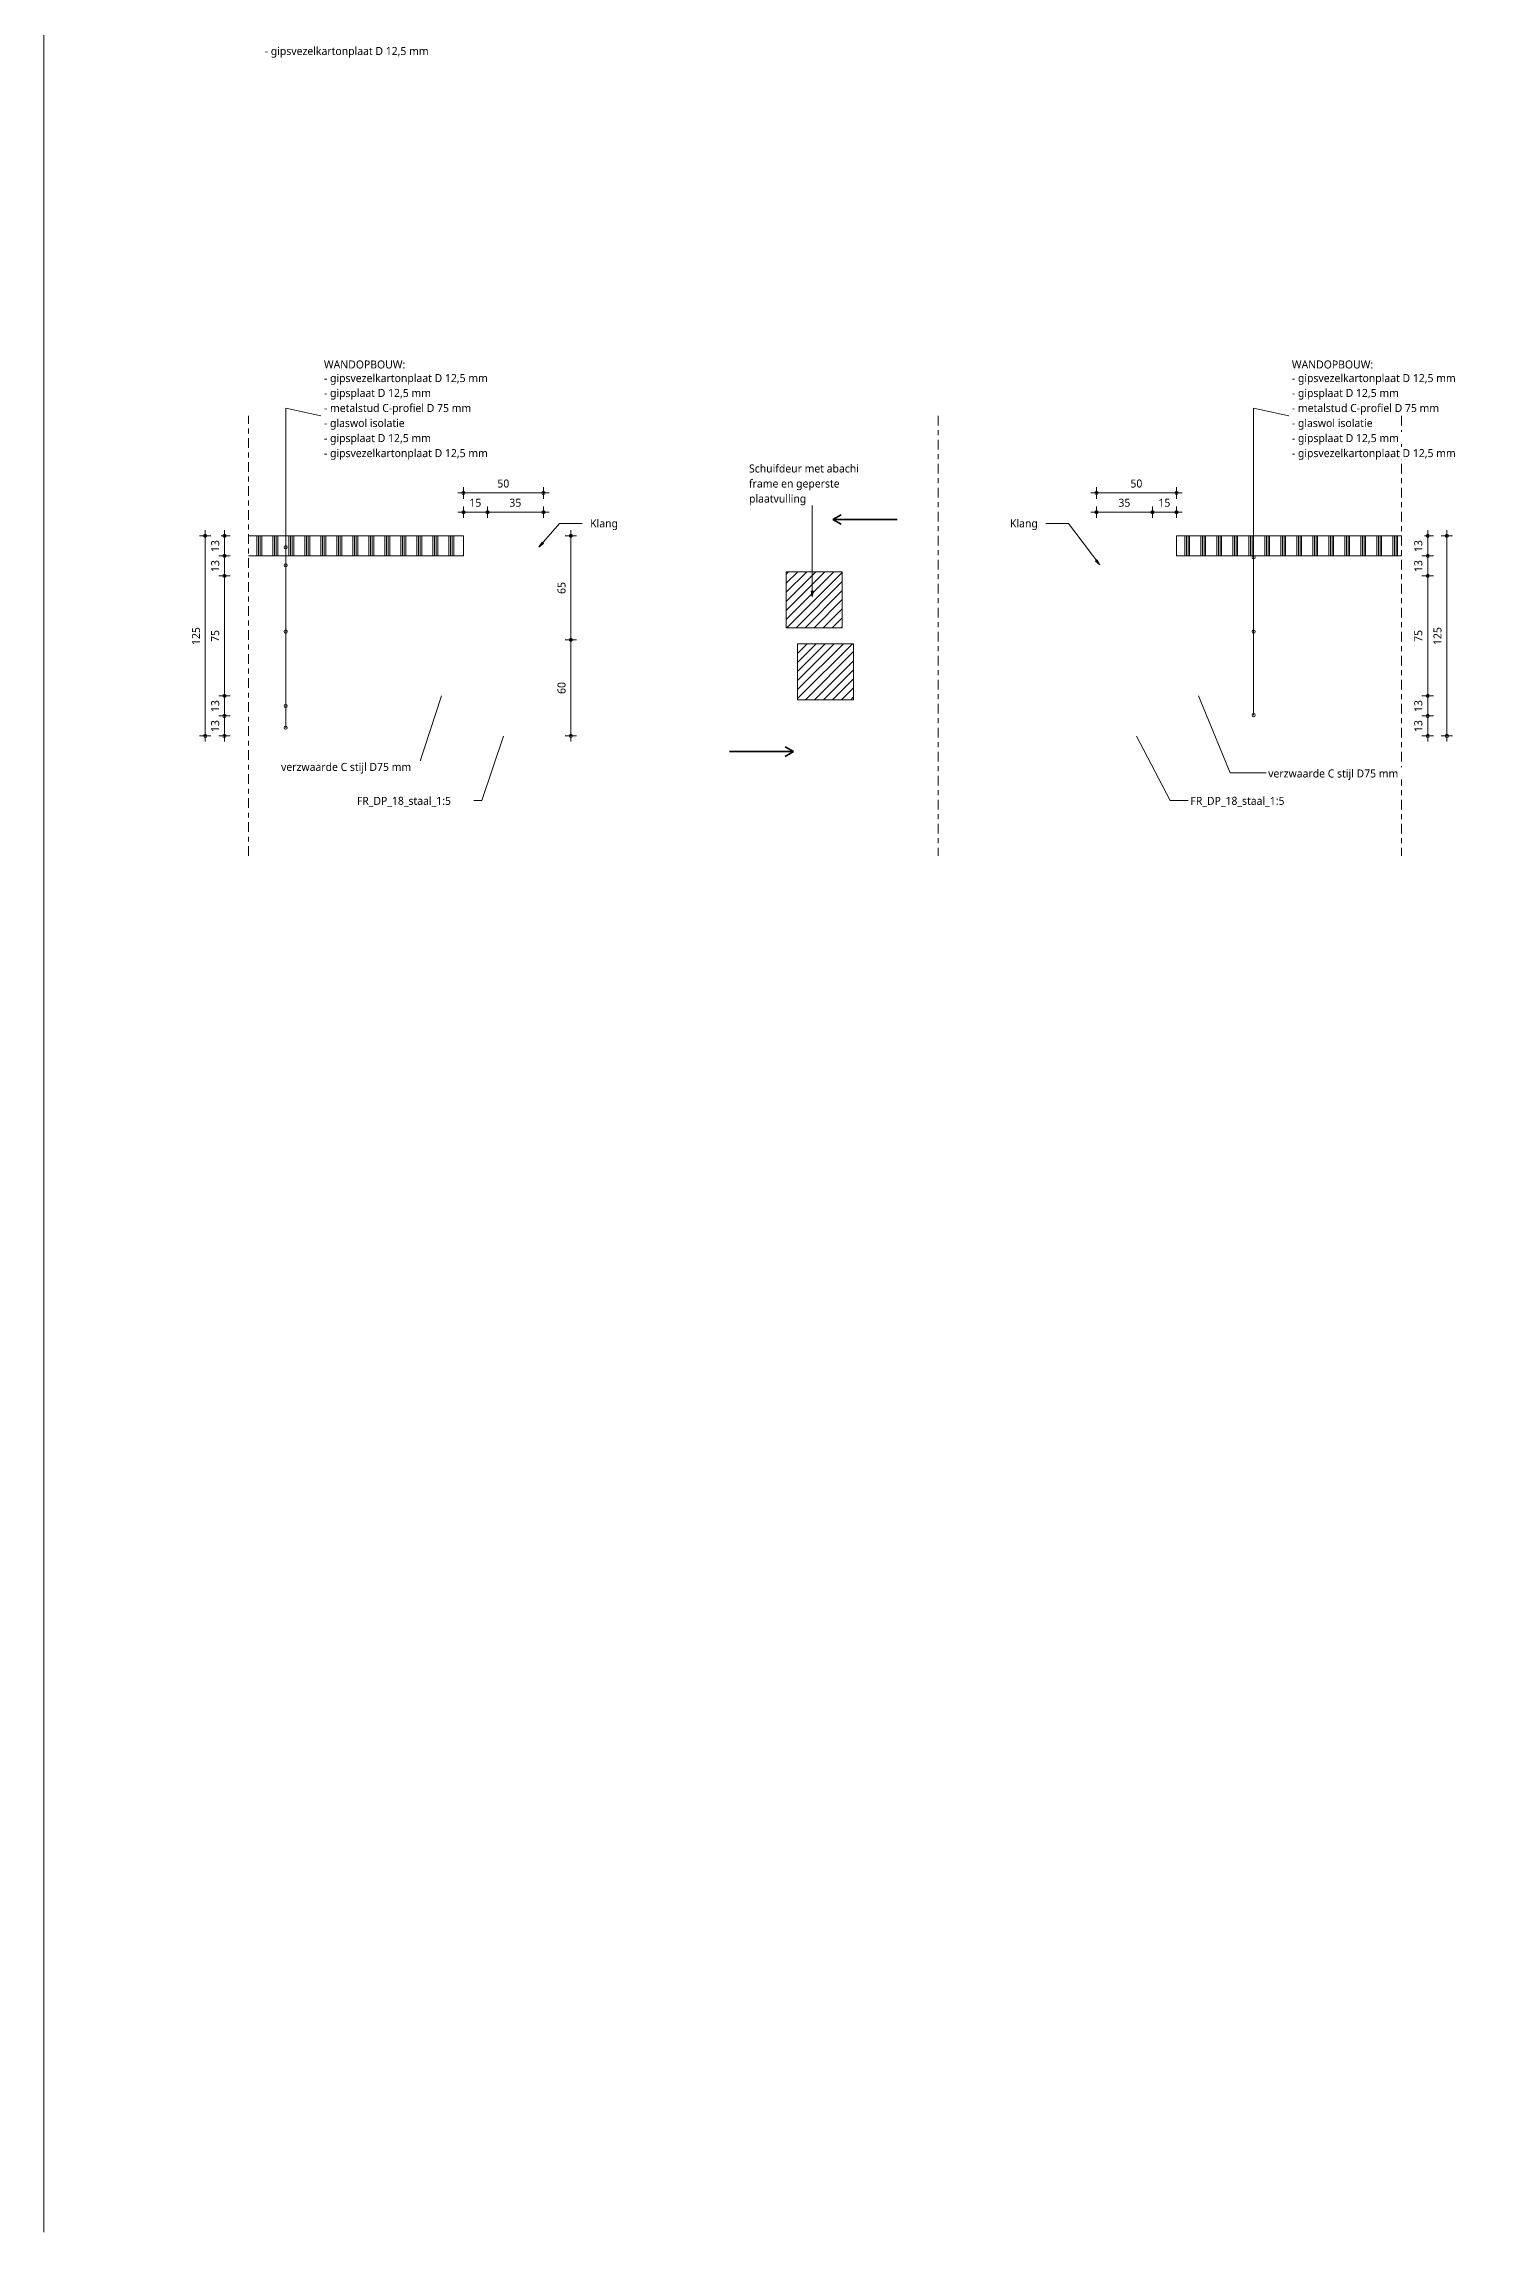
# Model space of a CAD drawing. Header units: millimetres. Extents: x 32900 to 38291, y -18988 to 4133.
# Drawn here: x 32971 to 33879, y -18988 to -17620 of the extents above; entities that cross this region are included whole.
import ezdxf

# ---------------------------------------------------------------- set-up
doc = ezdxf.new("R2010")
doc.units = ezdxf.units.MM
doc.linetypes.add('MV_center', pattern=[15, 6, -3, 3, -3])
for name, color, linetype, lineweight in [('A-ANNO-DIMS', 211, 'Continuous', 13), ('A-ANNO-DIMS-2', 211, 'Continuous', 13), ('A-ANNO-IDEN', 131, 'Continuous', 18), ('A-ANNO-NOTE', 131, 'Continuous', 18), ('A-DETL', 90, 'Continuous', 13), ('A-DETL-GENF', 92, 'Continuous', 18), ('A-DETL-THIN', 151, 'Continuous', 18), ('G-ANNO-TEXT', 231, 'Continuous', 13)]:
    doc.layers.add(name, color=color, linetype=linetype, lineweight=lineweight)
doc.styles.add('Segoe UI', font='segoeui.ttf', dxfattribs={"height": 5})
doc.styles.add('Segoe UI_B', font='segoeui.ttf', dxfattribs={"height": 5})
doc.dimstyles.new('2_5_mm_3', dxfattribs={"dimscale": 304.8, "dimtxt": 5.23682, "dimasz": 0.006562, "dimexe": 0.011811, "dimexo": 0.0625, "dimgap": 0.005906, "dimtad": 1, "dimdec": 0, "dimzin": 0, "dimdsep": 46, "dimtxsty": 'Segoe UI', "dimblk1": 'DOTBLANK', "dimblk2": 'DOTBLANK', "dimsah": 1, "dimcen": 0.09, "dimdle": 0.011811, "dimazin": 0, "dimtfac": 1, "dimtdec": 4, "dimtix": 1, "dimtmove": 0, "dimatfit": 3, "dimfxl": 0.011811, "dimfxlon": 1, "dimtvp": 1, "dimtfill": 1, "dimtolj": 1, "dimtzin": 0, "dimarcsym": 2})
pattern_1 = [(45, (0, 0), (-2.82842712, 2.82842712), [])]
pattern_2 = [(90, (4, 0), (-10, 6e-16), []), (90, (5, 0), (-10, 6e-16), []), (90, (6, 0), (-10, 6e-16), []), (90, (7, 0), (-10, 6e-16), [])]

# ---------------------------------------------------------------- blocks, each defined once
blk = doc.blocks.new('NLRS_00_DI_maskeer - Type 1-4234901-Details ziekenhuis Utiliteitsgebouw')
at = {"layer": 'A-DETL-GENF', "linetype": 'MV_center'}
blk.add_line((175, 0), (-100, 0), dxfattribs=at)
blk = doc.blocks.new('NLRS_00_DI_maskeer - Type 1-4234891-Details ziekenhuis Utiliteitsgebouw')
at = {"layer": 'A-DETL-GENF', "linetype": 'MV_center'}
blk.add_line((-100, 0), (175, 0), dxfattribs=at)
blk = doc.blocks.new('DIMBLOCK585-Details ziekenhuis Utiliteitsgebouw')
at = {"layer": 'A-ANNO-DIMS-2'}
for p, q in [((33083.7, -18040.5), (33080.1, -18040.5)), ((33083.7, -18053), (33080.1, -18053)), ((33083.7, -18056.6), (33083.7, -18040.5)), ((33083.7, -18040.5), (33087.3, -18040.5)), ((33083.7, -18053), (33087.3, -18053))]:
    blk.add_line(p, q, dxfattribs=at)
for centre in [(33083.7, -18040.5), (33083.7, -18053)]:
    blk.add_circle(centre, 1, dxfattribs=at)
at = {"layer": 'A-ANNO-DIMS-2', "color": 0, "insert": (33075.4, -18050.6), "char_height": 5, "width": 9.141, "attachment_point": 1, "rotation": 90, "line_spacing_factor": 1.142579, "style": 'Segoe UI', "bg_fill": 3, "box_fill_scale": 1.25, "bg_fill_color": 9, "bg_fill_true_color": 13158600, "bg_fill_transparency": 0}
blk.add_mtext('13', dxfattribs=at)
blk = doc.blocks.new('_DotBlank')
at = {"color": 0, "linetype": 'ByBlock', "lineweight": -2}
blk.add_line((-0.5, 0), (-1, 0), dxfattribs=at)
blk.add_circle((0, 0), 0.5, dxfattribs=at)
blk = doc.blocks.new('DIMBLOCK586-Details ziekenhuis Utiliteitsgebouw')
at = {"layer": 'A-ANNO-DIMS-2'}
for p, q in [((33083.7, -18028), (33080.1, -18028)), ((33083.7, -18040.5), (33083.7, -18028)), ((33083.7, -18028), (33087.3, -18028)), ((33083.7, -18040.5), (33080.1, -18040.5)), ((33083.7, -18040.5), (33087.3, -18040.5))]:
    blk.add_line(p, q, dxfattribs=at)
for centre in [(33083.7, -18028), (33083.7, -18040.5)]:
    blk.add_circle(centre, 1, dxfattribs=at)
at = {"layer": 'A-ANNO-DIMS-2', "color": 0, "insert": (33075.4, -18038.1), "char_height": 5, "width": 9.141, "attachment_point": 1, "rotation": 90, "line_spacing_factor": 1.142579, "style": 'Segoe UI', "bg_fill": 3, "box_fill_scale": 1.25, "bg_fill_color": 9, "bg_fill_true_color": 13158600, "bg_fill_transparency": 0}
blk.add_mtext('13', dxfattribs=at)
blk = doc.blocks.new('DIMBLOCK587-Details ziekenhuis Utiliteitsgebouw')
at = {"layer": 'A-ANNO-DIMS-2'}
for p, q in [((33083.7, -17953), (33080.1, -17953)), ((33083.7, -18028), (33083.7, -17953)), ((33083.7, -17953), (33087.3, -17953)), ((33083.7, -18028), (33080.1, -18028)), ((33083.7, -18028), (33087.3, -18028))]:
    blk.add_line(p, q, dxfattribs=at)
for centre in [(33083.7, -17953), (33083.7, -18028)]:
    blk.add_circle(centre, 1, dxfattribs=at)
at = {"layer": 'A-ANNO-DIMS-2', "color": 0, "insert": (33075.4, -17994.3), "char_height": 5, "width": 9.141, "attachment_point": 1, "rotation": 90, "line_spacing_factor": 1.142579, "style": 'Segoe UI', "bg_fill": 3, "box_fill_scale": 1.25, "bg_fill_color": 9, "bg_fill_true_color": 13158600, "bg_fill_transparency": 0}
blk.add_mtext('75', dxfattribs=at)
blk = doc.blocks.new('DIMBLOCK588-Details ziekenhuis Utiliteitsgebouw')
at = {"layer": 'A-ANNO-DIMS-2'}
for p, q in [((33083.7, -17940.5), (33080.1, -17940.5)), ((33083.7, -17953), (33083.7, -17940.5)), ((33083.7, -17940.5), (33087.3, -17940.5)), ((33083.7, -17953), (33080.1, -17953)), ((33083.7, -17953), (33087.3, -17953))]:
    blk.add_line(p, q, dxfattribs=at)
for centre in [(33083.7, -17940.5), (33083.7, -17953)]:
    blk.add_circle(centre, 1, dxfattribs=at)
at = {"layer": 'A-ANNO-DIMS-2', "color": 0, "insert": (33075.4, -17950.6), "char_height": 5, "width": 9.141, "attachment_point": 1, "rotation": 90, "line_spacing_factor": 1.142579, "style": 'Segoe UI', "bg_fill": 3, "box_fill_scale": 1.25, "bg_fill_color": 9, "bg_fill_true_color": 13158600, "bg_fill_transparency": 0}
blk.add_mtext('13', dxfattribs=at)
blk = doc.blocks.new('DIMBLOCK589-Details ziekenhuis Utiliteitsgebouw')
at = {"layer": 'A-ANNO-DIMS-2'}
for p, q in [((33083.7, -17928), (33080.1, -17928)), ((33083.7, -17940.5), (33083.7, -17924.4)), ((33083.7, -17928), (33087.3, -17928)), ((33083.7, -17940.5), (33080.1, -17940.5)), ((33083.7, -17940.5), (33087.3, -17940.5))]:
    blk.add_line(p, q, dxfattribs=at)
for centre in [(33083.7, -17928), (33083.7, -17940.5)]:
    blk.add_circle(centre, 1, dxfattribs=at)
at = {"layer": 'A-ANNO-DIMS-2', "color": 0, "insert": (33075.4, -17938.1), "char_height": 5, "width": 9.141, "attachment_point": 1, "rotation": 90, "line_spacing_factor": 1.142579, "style": 'Segoe UI', "bg_fill": 3, "box_fill_scale": 1.25, "bg_fill_color": 9, "bg_fill_true_color": 13158600, "bg_fill_transparency": 0}
blk.add_mtext('13', dxfattribs=at)
blk = doc.blocks.new('DIMBLOCK590-Details ziekenhuis Utiliteitsgebouw')
at = {"layer": 'A-ANNO-DIMS-2'}
for p, q in [((33071.7, -17928), (33068.1, -17928)), ((33071.7, -17924.4), (33071.7, -18056.6)), ((33071.7, -17928), (33075.3, -17928)), ((33071.7, -18053), (33068.1, -18053)), ((33071.7, -18053), (33075.3, -18053))]:
    blk.add_line(p, q, dxfattribs=at)
for centre in [(33071.7, -17928), (33071.7, -18053)]:
    blk.add_circle(centre, 1, dxfattribs=at)
at = {"layer": 'A-ANNO-DIMS-2', "color": 0, "insert": (33063.4, -17996.2), "char_height": 5, "width": 13.711, "attachment_point": 1, "rotation": 90, "line_spacing_factor": 1.142579, "style": 'Segoe UI', "bg_fill": 3, "box_fill_scale": 1.25, "bg_fill_color": 9, "bg_fill_true_color": 13158600, "bg_fill_transparency": 0}
blk.add_mtext('125', dxfattribs=at)
blk = doc.blocks.new('DIMBLOCK591-Details ziekenhuis Utiliteitsgebouw')
at = {"layer": 'A-ANNO-DIMS-2'}
for p, q in [((33835.8, -18040.5), (33832.2, -18040.5)), ((33835.8, -18053), (33832.2, -18053)), ((33835.8, -18056.6), (33835.8, -18040.5)), ((33835.8, -18040.5), (33839.4, -18040.5)), ((33835.8, -18053), (33839.4, -18053))]:
    blk.add_line(p, q, dxfattribs=at)
for centre in [(33835.8, -18040.5), (33835.8, -18053)]:
    blk.add_circle(centre, 1, dxfattribs=at)
at = {"layer": 'A-ANNO-DIMS-2', "color": 0, "insert": (33827.4, -18050.6), "char_height": 5, "width": 9.141, "attachment_point": 1, "rotation": 90, "line_spacing_factor": 1.142579, "style": 'Segoe UI', "bg_fill": 3, "box_fill_scale": 1.25, "bg_fill_color": 9, "bg_fill_true_color": 13158600, "bg_fill_transparency": 0}
blk.add_mtext('13', dxfattribs=at)
blk = doc.blocks.new('DIMBLOCK592-Details ziekenhuis Utiliteitsgebouw')
at = {"layer": 'A-ANNO-DIMS-2'}
for p, q in [((33835.8, -18028), (33832.2, -18028)), ((33835.8, -18040.5), (33835.8, -18028)), ((33835.8, -18028), (33839.4, -18028)), ((33835.8, -18040.5), (33832.2, -18040.5)), ((33835.8, -18040.5), (33839.4, -18040.5))]:
    blk.add_line(p, q, dxfattribs=at)
for centre in [(33835.8, -18028), (33835.8, -18040.5)]:
    blk.add_circle(centre, 1, dxfattribs=at)
at = {"layer": 'A-ANNO-DIMS-2', "color": 0, "insert": (33827.4, -18038.1), "char_height": 5, "width": 9.141, "attachment_point": 1, "rotation": 90, "line_spacing_factor": 1.142579, "style": 'Segoe UI', "bg_fill": 3, "box_fill_scale": 1.25, "bg_fill_color": 9, "bg_fill_true_color": 13158600, "bg_fill_transparency": 0}
blk.add_mtext('13', dxfattribs=at)
blk = doc.blocks.new('DIMBLOCK593-Details ziekenhuis Utiliteitsgebouw')
at = {"layer": 'A-ANNO-DIMS-2'}
for p, q in [((33835.8, -17953), (33832.2, -17953)), ((33835.8, -18028), (33835.8, -17953)), ((33835.8, -17953), (33839.4, -17953)), ((33835.8, -18028), (33832.2, -18028)), ((33835.8, -18028), (33839.4, -18028))]:
    blk.add_line(p, q, dxfattribs=at)
for centre in [(33835.8, -17953), (33835.8, -18028)]:
    blk.add_circle(centre, 1, dxfattribs=at)
at = {"layer": 'A-ANNO-DIMS-2', "color": 0, "insert": (33827.4, -17994.3), "char_height": 5, "width": 9.141, "attachment_point": 1, "rotation": 90, "line_spacing_factor": 1.142579, "style": 'Segoe UI', "bg_fill": 3, "box_fill_scale": 1.25, "bg_fill_color": 9, "bg_fill_true_color": 13158600, "bg_fill_transparency": 0}
blk.add_mtext('75', dxfattribs=at)
blk = doc.blocks.new('DIMBLOCK594-Details ziekenhuis Utiliteitsgebouw')
at = {"layer": 'A-ANNO-DIMS-2'}
for p, q in [((33835.8, -17940.5), (33832.2, -17940.5)), ((33835.8, -17953), (33835.8, -17940.5)), ((33835.8, -17940.5), (33839.4, -17940.5)), ((33835.8, -17953), (33832.2, -17953)), ((33835.8, -17953), (33839.4, -17953))]:
    blk.add_line(p, q, dxfattribs=at)
for centre in [(33835.8, -17940.5), (33835.8, -17953)]:
    blk.add_circle(centre, 1, dxfattribs=at)
at = {"layer": 'A-ANNO-DIMS-2', "color": 0, "insert": (33827.4, -17950.6), "char_height": 5, "width": 9.141, "attachment_point": 1, "rotation": 90, "line_spacing_factor": 1.142579, "style": 'Segoe UI', "bg_fill": 3, "box_fill_scale": 1.25, "bg_fill_color": 9, "bg_fill_true_color": 13158600, "bg_fill_transparency": 0}
blk.add_mtext('13', dxfattribs=at)
blk = doc.blocks.new('DIMBLOCK595-Details ziekenhuis Utiliteitsgebouw')
at = {"layer": 'A-ANNO-DIMS-2'}
for p, q in [((33835.8, -17928), (33832.2, -17928)), ((33835.8, -17940.5), (33835.8, -17924.4)), ((33835.8, -17928), (33839.4, -17928)), ((33835.8, -17940.5), (33832.2, -17940.5)), ((33835.8, -17940.5), (33839.4, -17940.5))]:
    blk.add_line(p, q, dxfattribs=at)
for centre in [(33835.8, -17928), (33835.8, -17940.5)]:
    blk.add_circle(centre, 1, dxfattribs=at)
at = {"layer": 'A-ANNO-DIMS-2', "color": 0, "insert": (33827.4, -17938.1), "char_height": 5, "width": 9.141, "attachment_point": 1, "rotation": 90, "line_spacing_factor": 1.142579, "style": 'Segoe UI', "bg_fill": 3, "box_fill_scale": 1.25, "bg_fill_color": 9, "bg_fill_true_color": 13158600, "bg_fill_transparency": 0}
blk.add_mtext('13', dxfattribs=at)
blk = doc.blocks.new('DIMBLOCK596-Details ziekenhuis Utiliteitsgebouw')
at = {"layer": 'A-ANNO-DIMS-2'}
for p, q in [((33300.2, -17993), (33296.6, -17993)), ((33300.2, -18056.6), (33300.2, -17993)), ((33300.2, -17993), (33303.8, -17993)), ((33300.2, -18053), (33296.6, -18053)), ((33300.2, -18053), (33303.8, -18053))]:
    blk.add_line(p, q, dxfattribs=at)
for centre in [(33300.2, -17993), (33300.2, -18053)]:
    blk.add_circle(centre, 1, dxfattribs=at)
at = {"layer": 'A-ANNO-DIMS-2', "color": 0, "insert": (33291.9, -18026.8), "char_height": 5, "width": 9.141, "attachment_point": 1, "rotation": 90, "line_spacing_factor": 1.142579, "style": 'Segoe UI', "bg_fill": 3, "box_fill_scale": 1.25, "bg_fill_color": 9, "bg_fill_true_color": 13158600, "bg_fill_transparency": 0}
blk.add_mtext('60', dxfattribs=at)
blk = doc.blocks.new('DIMBLOCK597-Details ziekenhuis Utiliteitsgebouw')
at = {"layer": 'A-ANNO-DIMS-2'}
for p, q in [((33300.2, -17928), (33296.6, -17928)), ((33300.2, -17993), (33300.2, -17924.4)), ((33300.2, -17928), (33303.8, -17928)), ((33300.2, -17993), (33296.6, -17993)), ((33300.2, -17993), (33303.8, -17993))]:
    blk.add_line(p, q, dxfattribs=at)
for centre in [(33300.2, -17928), (33300.2, -17993)]:
    blk.add_circle(centre, 1, dxfattribs=at)
at = {"layer": 'A-ANNO-DIMS-2', "color": 0, "insert": (33291.9, -17964.3), "char_height": 5, "width": 9.141, "attachment_point": 1, "rotation": 90, "line_spacing_factor": 1.142579, "style": 'Segoe UI', "bg_fill": 3, "box_fill_scale": 1.25, "bg_fill_color": 9, "bg_fill_true_color": 13158600, "bg_fill_transparency": 0}
blk.add_mtext('65', dxfattribs=at)
blk = doc.blocks.new('DIMBLOCK598-Details ziekenhuis Utiliteitsgebouw')
at = {"layer": 'A-ANNO-DIMS-2'}
for p, q in [((33229.5, -17913.2), (33248.1, -17913.2)), ((33233.1, -17913.2), (33233.1, -17909.6)), ((33233.1, -17913.2), (33233.1, -17916.8)), ((33248.1, -17913.2), (33248.1, -17909.6)), ((33248.1, -17913.2), (33248.1, -17916.8))]:
    blk.add_line(p, q, dxfattribs=at)
for centre in [(33233.1, -17913.2), (33248.1, -17913.2)]:
    blk.add_circle(centre, 1, dxfattribs=at)
at = {"layer": 'A-ANNO-DIMS-2', "color": 0, "insert": (33236.8, -17904.8), "char_height": 5, "width": 9.141, "attachment_point": 1, "line_spacing_factor": 1.142579, "style": 'Segoe UI', "bg_fill": 3, "box_fill_scale": 1.25, "bg_fill_color": 9, "bg_fill_true_color": 13158600, "bg_fill_transparency": 0}
blk.add_mtext('15', dxfattribs=at)
blk = doc.blocks.new('DIMBLOCK599-Details ziekenhuis Utiliteitsgebouw')
at = {"layer": 'A-ANNO-DIMS-2'}
for p, q in [((33248.1, -17913.2), (33248.1, -17909.6)), ((33248.1, -17913.2), (33286.7, -17913.2)), ((33248.1, -17913.2), (33248.1, -17916.8)), ((33283.1, -17913.2), (33283.1, -17909.6)), ((33283.1, -17913.2), (33283.1, -17916.8))]:
    blk.add_line(p, q, dxfattribs=at)
for centre in [(33248.1, -17913.2), (33283.1, -17913.2)]:
    blk.add_circle(centre, 1, dxfattribs=at)
at = {"layer": 'A-ANNO-DIMS-2', "color": 0, "insert": (33261.8, -17904.8), "char_height": 5, "width": 9.141, "attachment_point": 1, "line_spacing_factor": 1.142579, "style": 'Segoe UI', "bg_fill": 3, "box_fill_scale": 1.25, "bg_fill_color": 9, "bg_fill_true_color": 13158600, "bg_fill_transparency": 0}
blk.add_mtext('35', dxfattribs=at)
blk = doc.blocks.new('DIMBLOCK600-Details ziekenhuis Utiliteitsgebouw')
at = {"layer": 'A-ANNO-DIMS-2'}
for p, q in [((33229.5, -17901.2), (33286.7, -17901.2)), ((33233.1, -17901.2), (33233.1, -17897.6)), ((33233.1, -17901.2), (33233.1, -17904.8)), ((33283.1, -17901.2), (33283.1, -17897.6)), ((33283.1, -17901.2), (33283.1, -17904.8))]:
    blk.add_line(p, q, dxfattribs=at)
for centre in [(33233.1, -17901.2), (33283.1, -17901.2)]:
    blk.add_circle(centre, 1, dxfattribs=at)
at = {"layer": 'A-ANNO-DIMS-2', "color": 0, "insert": (33254.3, -17892.8), "char_height": 5, "width": 9.141, "attachment_point": 1, "line_spacing_factor": 1.142579, "style": 'Segoe UI', "bg_fill": 3, "box_fill_scale": 1.25, "bg_fill_color": 9, "bg_fill_true_color": 13158600, "bg_fill_transparency": 0}
blk.add_mtext('50', dxfattribs=at)
blk = doc.blocks.new('DIMBLOCK601-Details ziekenhuis Utiliteitsgebouw')
at = {"layer": 'A-ANNO-DIMS-2'}
for p, q in [((33625.2, -17901.2), (33682.4, -17901.2)), ((33628.8, -17901.2), (33628.8, -17897.6)), ((33628.8, -17901.2), (33628.8, -17904.8)), ((33678.8, -17901.2), (33678.8, -17897.6)), ((33678.8, -17901.2), (33678.8, -17904.8))]:
    blk.add_line(p, q, dxfattribs=at)
for centre in [(33628.8, -17901.2), (33678.8, -17901.2)]:
    blk.add_circle(centre, 1, dxfattribs=at)
at = {"layer": 'A-ANNO-DIMS-2', "color": 0, "insert": (33650, -17892.8), "char_height": 5, "width": 9.141, "attachment_point": 1, "line_spacing_factor": 1.142579, "style": 'Segoe UI', "bg_fill": 3, "box_fill_scale": 1.25, "bg_fill_color": 9, "bg_fill_true_color": 13158600, "bg_fill_transparency": 0}
blk.add_mtext('50', dxfattribs=at)
blk = doc.blocks.new('DIMBLOCK602-Details ziekenhuis Utiliteitsgebouw')
at = {"layer": 'A-ANNO-DIMS-2'}
for p, q in [((33625.2, -17913.2), (33663.8, -17913.2)), ((33628.8, -17913.2), (33628.8, -17909.6)), ((33628.8, -17913.2), (33628.8, -17916.8)), ((33663.8, -17913.2), (33663.8, -17909.6)), ((33663.8, -17913.2), (33663.8, -17916.8))]:
    blk.add_line(p, q, dxfattribs=at)
for centre in [(33628.8, -17913.2), (33663.8, -17913.2)]:
    blk.add_circle(centre, 1, dxfattribs=at)
at = {"layer": 'A-ANNO-DIMS-2', "color": 0, "insert": (33642.5, -17904.8), "char_height": 5, "width": 9.141, "attachment_point": 1, "line_spacing_factor": 1.142579, "style": 'Segoe UI', "bg_fill": 3, "box_fill_scale": 1.25, "bg_fill_color": 9, "bg_fill_true_color": 13158600, "bg_fill_transparency": 0}
blk.add_mtext('35', dxfattribs=at)
blk = doc.blocks.new('DIMBLOCK603-Details ziekenhuis Utiliteitsgebouw')
at = {"layer": 'A-ANNO-DIMS-2'}
for p, q in [((33663.8, -17913.2), (33663.8, -17909.6)), ((33663.8, -17913.2), (33682.4, -17913.2)), ((33663.8, -17913.2), (33663.8, -17916.8)), ((33678.8, -17913.2), (33678.8, -17909.6)), ((33678.8, -17913.2), (33678.8, -17916.8))]:
    blk.add_line(p, q, dxfattribs=at)
for centre in [(33663.8, -17913.2), (33678.8, -17913.2)]:
    blk.add_circle(centre, 1, dxfattribs=at)
at = {"layer": 'A-ANNO-DIMS-2', "color": 0, "insert": (33667.5, -17904.8), "char_height": 5, "width": 9.141, "attachment_point": 1, "line_spacing_factor": 1.142579, "style": 'Segoe UI', "bg_fill": 3, "box_fill_scale": 1.25, "bg_fill_color": 9, "bg_fill_true_color": 13158600, "bg_fill_transparency": 0}
blk.add_mtext('15', dxfattribs=at)
blk = doc.blocks.new('DIMBLOCK604-Details ziekenhuis Utiliteitsgebouw')
at = {"layer": 'A-ANNO-DIMS-2'}
for p, q in [((33847.8, -17928), (33844.2, -17928)), ((33847.8, -18056.6), (33847.8, -17924.4)), ((33847.8, -17928), (33851.4, -17928)), ((33847.8, -18053), (33844.2, -18053)), ((33847.8, -18053), (33851.4, -18053))]:
    blk.add_line(p, q, dxfattribs=at)
for centre in [(33847.8, -17928), (33847.8, -18053)]:
    blk.add_circle(centre, 1, dxfattribs=at)
at = {"layer": 'A-ANNO-DIMS-2', "color": 0, "insert": (33839.4, -17996.2), "char_height": 5, "width": 13.711, "attachment_point": 1, "rotation": 90, "line_spacing_factor": 1.142579, "style": 'Segoe UI', "bg_fill": 3, "box_fill_scale": 1.25, "bg_fill_color": 9, "bg_fill_true_color": 13158600, "bg_fill_transparency": 0}
blk.add_mtext('125', dxfattribs=at)

msp = doc.modelspace()

# ---------------------------------------------------------------- hatches: boundary and pattern name
at = {"layer": 'A-ANNO-NOTE'}
msp.add_hatch(color=256, dxfattribs=at).paths.add_polyline_path([(33451.1, -17966.2), (33451.8, -17962.6), (33450.5, -17962.6)])
at = {"layer": 'A-DETL-GENF', "lineweight": 13}
h = msp.add_hatch(dxfattribs=at)
h.set_pattern_fill('FP_2', color=254, style=0, pattern_type=2)
h.set_pattern_definition(pattern_2)
h.paths.add_polyline_path([(33196.9, -17940.5), (33233.1, -17940.5), (33233.1, -17928), (33098.7, -17928), (33098.7, -17940.5), (33145, -17940.5)])
h = msp.add_hatch(dxfattribs=at)
h.set_pattern_fill('FP_2', color=254, style=0, pattern_type=2)
h.set_pattern_definition(pattern_2)
h.paths.add_polyline_path([(33678.8, -17940.5), (33819.4, -17940.5), (33819.4, -17928), (33678.8, -17928)])
h = msp.add_hatch(dxfattribs=at)
h.set_pattern_fill('FP_7', color=254, style=0, pattern_type=2)
h.set_pattern_definition(pattern_1)
h.paths.add_polyline_path([(33434.9, -17985.5), (33469.9, -17985.5), (33469.9, -17950.5), (33434.9, -17950.5), (33434.9, -17957.8)])
h = msp.add_hatch(dxfattribs=at)
h.set_pattern_fill('FP_7', color=254, style=0, pattern_type=2)
h.set_pattern_definition(pattern_1)
h.paths.add_polyline_path([(33456.4, -18030.5), (33477, -18030.5), (33477, -17995.5), (33442, -17995.5), (33442, -18030.5)])
at = {"layer": 'G-ANNO-TEXT'}
for points in [[(33280.3, -17935), (33283.1, -17932.7), (33282.2, -17931.9)], [(33630.8, -17946.2), (33629.2, -17943), (33628.2, -17943.8)]]:
    msp.add_hatch(color=7, dxfattribs=at).paths.add_polyline_path(points)

# ---------------------------------------------------------------- linework, layer by layer
at = {"layer": 'A-ANNO-IDEN'}
for p, q in [((33219.3, -18028), (33205.1, -18072)), ((33692.6, -18028), (33712.3, -18076.2)), ((33258.1, -18053.1), (33244.6, -18093.3)), ((33653.8, -18053.1), (33674.9, -18093.3)), ((33205.1, -18072), (33201.7, -18072)), ((33712.3, -18076.2), (33735.3, -18076.2)), ((33244.6, -18093.3), (33225.7, -18093.3)), ((33674.9, -18093.3), (33686.7, -18093.3))]:
    msp.add_line(p, q, dxfattribs=at)
at = {"layer": 'A-ANNO-NOTE'}
for p, q in [((33122, -17848.1), (33144, -17853)), ((33122, -18047.9), (33122, -17848.1)), ((33122, -17848.1), (33144, -17853)), ((33122, -17935.1), (33122, -17848.1)), ((33122, -17848.1), (33144, -17853)), ((33122, -17987.8), (33122, -17848.1)), ((33122, -17848.1), (33144, -17853)), ((33122, -17946.4), (33122, -17848.1)), ((33122, -17848.1), (33144, -17853)), ((33122, -18034.3), (33122, -17848.1)), ((33727, -17848.1), (33749, -17853)), ((33727, -17987.8), (33727, -17848.1)), ((33727, -17848.1), (33749, -17853)), ((33727, -17941.4), (33727, -17848.1)), ((33727, -17848.1), (33749, -17853)), ((33727, -18040), (33727, -17848.1)), ((33451.1, -17966.2), (33451.1, -17909.1)), ((33451.8, -17962.6), (33450.5, -17962.6)), ((33450.5, -17962.6), (33451.1, -17966.2)), ((33451.1, -17966.2), (33451.8, -17962.6))]:
    msp.add_line(p, q, dxfattribs=at)
for centre in [(33122, -17935.1), (33727, -17941.4), (33122, -17946.4), (33122, -17987.8), (33727, -17987.8), (33122, -18034.3), (33727, -18040), (33122, -18047.9)]:
    msp.add_circle(centre, 1, dxfattribs=at)
at = {"layer": 'A-DETL', "lineweight": 18}
msp.add_line((32970.8, 3651.9), (32970.8, -18988.1), dxfattribs=at)
at = {"layer": 'A-DETL', "lineweight": 35}
for p, q in [((33469.2, -17914.8), (33464, -17917.8)), ((33504.1, -17917.8), (33464, -17917.8)), ((33469.2, -17920.8), (33464, -17917.8)), ((33399.3, -18062.8), (33439.4, -18062.8)), ((33434.2, -18059.8), (33439.4, -18062.8)), ((33434.2, -18065.8), (33439.4, -18062.8))]:
    msp.add_line(p, q, dxfattribs=at)
at = {"layer": 'A-DETL-THIN'}
for p, q in [((33233.1, -17928), (33098.7, -17928)), ((33233.1, -17940.5), (33233.1, -17928)), ((33819.4, -17928), (33678.8, -17928)), ((33678.8, -17928), (33678.8, -17940.5)), ((33098.7, -17940.5), (33233.1, -17940.5)), ((33678.8, -17940.5), (33819.4, -17940.5)), ((33469.9, -17950.5), (33434.9, -17950.5)), ((33434.9, -17950.5), (33434.9, -17985.5)), ((33469.9, -17985.5), (33469.9, -17950.5)), ((33434.9, -17985.5), (33469.9, -17985.5)), ((33477, -17995.5), (33442, -17995.5)), ((33442, -17995.5), (33442, -18030.5)), ((33477, -18030.5), (33477, -17995.5)), ((33442, -18030.5), (33477, -18030.5))]:
    msp.add_line(p, q, dxfattribs=at)
at = {"layer": 'G-ANNO-TEXT', "color": 250}
for p, q in [((33280.3, -17935), (33293.2, -17920.2)), ((33293.2, -17920.2), (33307.3, -17920.2)), ((33611.3, -17920.2), (33597.2, -17920.2)), ((33630.8, -17946.2), (33611.3, -17920.2)), ((33282.2, -17931.9), (33280.3, -17935)), ((33280.3, -17935), (33283.1, -17932.7)), ((33283.1, -17932.7), (33282.2, -17931.9)), ((33629.2, -17943), (33628.2, -17943.8)), ((33630.8, -17946.2), (33629.2, -17943)), ((33628.2, -17943.8), (33630.8, -17946.2))]:
    msp.add_line(p, q, dxfattribs=at)

# ---------------------------------------------------------------- block references
at = {"layer": 'A-DETL-GENF', "linetype": 'MV_center', "rotation": 90}
for name, p in [('NLRS_00_DI_maskeer - Type 1-4234891-Details ziekenhuis Utiliteitsgebouw', (33098.7, -18028)), ('NLRS_00_DI_maskeer - Type 1-4234901-Details ziekenhuis Utiliteitsgebouw', (33529.8, -18028)), ('NLRS_00_DI_maskeer - Type 1-4234901-Details ziekenhuis Utiliteitsgebouw', (33819.4, -18028))]:
    msp.add_blockref(name, p, dxfattribs=at)

# ---------------------------------------------------------------- texts
at = {"layer": 'A-ANNO-NOTE', "lineweight": 13, "char_height": 5, "attachment_point": 1, "style": 'Segoe UI', "bg_fill": 3, "box_fill_scale": 1.25, "bg_fill_color": 9, "bg_fill_true_color": 13158600, "bg_fill_transparency": 0}
for s, insert, width in [('- gipsvezelkartonplaat D 12,5 mm', (33108.9, -17622.5), 126.506), ('- gipsvezelkartonplaat D 12,5 mm', (33145.9, -17826.9), 126.506), ('- gipsvezelkartonplaat D 12,5 mm', (33750.9, -17826.9), 126.506), ('Schuifdeur met abachi', (33411.6, -17883.4), 83.857)]:
    msp.add_mtext(s, dxfattribs=dict(at, insert=insert, width=width))
at = {"layer": 'G-ANNO-TEXT', "color": 7, "char_height": 5, "width": 21.165, "attachment_point": 1, "style": 'Segoe UI'}
for insert in [(33312.3, -17917.7), (33574.7, -17917.7)]:
    msp.add_mtext('Klang', dxfattribs=dict(at, insert=insert))

# ---------------------------------------------------------------- dimensions: what is measured, and where the dimension line sits
at = {"layer": 'A-ANNO-DIMS'}
for base, p1, p2, override, picture, middle in [((33678.8, -17901.2), (33628.8, -17904.8), (33678.8, -17904.8), {"dimpost": '<>', "dimfxl": 50}, 'DIMBLOCK601-Details ziekenhuis Utiliteitsgebouw', (33653.8, -17896.8)), ((33248.1, -17913.2), (33233.1, -17916.8), (33248.1, -17916.8), {"dimpost": '<>', "dimfxl": 15}, 'DIMBLOCK598-Details ziekenhuis Utiliteitsgebouw', (33240.6, -17908.8))]:
    dim = msp.add_linear_dim(base=base, p1=p1, p2=p2, dimstyle='2_5_mm_3', override=override, dxfattribs=at)
    dim.commit()
    dim.dimension.update_dxf_attribs({"geometry": picture, "text_midpoint": middle})
for base, p1, p2, override, picture, middle in [((33300.2, -17993), (33296.6, -18053), (33296.6, -17993), {"dimpost": '<>', "dimfxl": 60}, 'DIMBLOCK596-Details ziekenhuis Utiliteitsgebouw', (33295.9, -18023)), ((33083.7413654, -18040.5164024), (33080.1413654, -18053.0164024), (33080.1413654, -18040.5164024), {"dimpost": '<>', "dimfxl": 12.5}, 'DIMBLOCK585-Details ziekenhuis Utiliteitsgebouw', (33079.341993, -18046.7664024))]:
    dim = msp.add_linear_dim(base=base, p1=p1, p2=p2, angle=90, dimstyle='2_5_mm_3', override=override, dxfattribs=at)
    dim.commit()
    dim.dimension.update_dxf_attribs({"geometry": picture, "text_midpoint": middle})

# ---------------------------------------------------------------- next in the draw order: texts
at = {"layer": 'A-ANNO-IDEN', "lineweight": 13, "char_height": 5, "attachment_point": 1, "style": 'Segoe UI', "bg_fill": 3, "box_fill_scale": 1.25, "bg_fill_color": 9, "bg_fill_true_color": 13158600, "bg_fill_transparency": 0}
for s, insert, width in [('verzwaarde C stijl D75 mm', (33119.1, -18069.9), 99.89), ('verzwaarde C stijl D75 mm', (33736.1, -18074), 99.89), ('FR_DP_18_staal_1:5', (33166.5, -18091.1), 71.671), ('FR_DP_18_staal_1:5', (33687.5, -18091.1), 71.671)]:
    msp.add_mtext(s, dxfattribs=dict(at, insert=insert, width=width))
at = {"layer": 'A-ANNO-NOTE', "lineweight": 13, "char_height": 5, "attachment_point": 1, "bg_fill": 3, "box_fill_scale": 1.25, "bg_fill_color": 9, "bg_fill_true_color": 13158600, "bg_fill_transparency": 0}
for s, insert, width, style in [('WANDOPBOUW:', (33145.9, -17818.4), 67.823, 'Segoe UI_B'), ('WANDOPBOUW:', (33750.9, -17818.4), 67.823, 'Segoe UI_B'), ('- gipsplaat D 12,5 mm', (33145.9, -17836.2), 83.536, 'Segoe UI'), ('- gipsplaat D 12,5 mm', (33750.9, -17836.2), 83.536, 'Segoe UI'), ('frame en geperste', (33411.6, -17892.8), 68.624, 'Segoe UI')]:
    msp.add_mtext(s, dxfattribs=dict(at, insert=insert, width=width, style=style))

# ---------------------------------------------------------------- next in the draw order: dimensions: what is measured, and where the dimension line sits
at = {"layer": 'A-ANNO-DIMS'}
for base, p1, p2, picture, middle in [((33283.1, -17913.2), (33248.1, -17916.8), (33283.1, -17916.8), 'DIMBLOCK599-Details ziekenhuis Utiliteitsgebouw', (33265.6, -17908.8)), ((33663.8, -17913.2), (33628.8, -17916.8), (33663.8, -17916.8), 'DIMBLOCK602-Details ziekenhuis Utiliteitsgebouw', (33646.3, -17908.8))]:
    dim = msp.add_linear_dim(base=base, p1=p1, p2=p2, dimstyle='2_5_mm_3', override={"dimpost": '<>', "dimfxl": 34.993583}, dxfattribs=at)
    dim.commit()
    dim.dimension.update_dxf_attribs({"geometry": picture, "text_midpoint": middle})
for base, p1, p2, override, picture, middle in [((33300.2, -17928), (33296.6, -17993), (33296.6, -17928), {"dimpost": '<>', "dimfxl": 65}, 'DIMBLOCK597-Details ziekenhuis Utiliteitsgebouw', (33295.9, -17960.5)), ((33083.7413654, -18028.0164024), (33080.1413654, -18040.5164024), (33080.1413654, -18028.0164024), {"dimpost": '<>', "dimfxl": 12.5}, 'DIMBLOCK586-Details ziekenhuis Utiliteitsgebouw', (33079.341993, -18034.2664024)), ((33835.7510923, -18040.5164024), (33832.1510923, -18053.0164024), (33832.1510923, -18040.5164024), {"dimpost": '<>', "dimfxl": 12.5}, 'DIMBLOCK591-Details ziekenhuis Utiliteitsgebouw', (33831.3517199, -18046.7664024))]:
    dim = msp.add_linear_dim(base=base, p1=p1, p2=p2, angle=90, dimstyle='2_5_mm_3', override=override, dxfattribs=at)
    dim.commit()
    dim.dimension.update_dxf_attribs({"geometry": picture, "text_midpoint": middle})

# ---------------------------------------------------------------- next in the draw order: texts
at = {"layer": 'A-ANNO-NOTE', "lineweight": 13, "char_height": 5, "attachment_point": 1, "style": 'Segoe UI', "bg_fill": 3, "box_fill_scale": 1.25, "bg_fill_color": 9, "bg_fill_true_color": 13158600, "bg_fill_transparency": 0}
for s, insert, width in [('- metalstud C-profiel D 75 mm', (33145.9, -17845.6), 115.603), ('- metalstud C-profiel D 75 mm', (33750.9, -17845.6), 115.603), ('plaatvulling', (33411.6, -17902.2), 43.451)]:
    msp.add_mtext(s, dxfattribs=dict(at, insert=insert, width=width))

# ---------------------------------------------------------------- next in the draw order: dimensions: what is measured, and where the dimension line sits
at = {"layer": 'A-ANNO-DIMS'}
for base, p1, p2, override, picture, middle in [((33283.1, -17901.2), (33233.1, -17904.8), (33283.1, -17904.8), {"dimpost": '<>', "dimfxl": 49.993583}, 'DIMBLOCK600-Details ziekenhuis Utiliteitsgebouw', (33258.1, -17896.8)), ((33678.8, -17913.2), (33663.8, -17916.8), (33678.8, -17916.8), {"dimpost": '<>', "dimfxl": 15.006417}, 'DIMBLOCK603-Details ziekenhuis Utiliteitsgebouw', (33671.3, -17908.8))]:
    dim = msp.add_linear_dim(base=base, p1=p1, p2=p2, dimstyle='2_5_mm_3', override=override, dxfattribs=at)
    dim.commit()
    dim.dimension.update_dxf_attribs({"geometry": picture, "text_midpoint": middle})
for base, p1, p2, override, picture, middle in [((33083.7, -17953), (33080.1, -18028), (33080.1, -17953), {"dimpost": '<>', "dimfxl": 75}, 'DIMBLOCK587-Details ziekenhuis Utiliteitsgebouw', (33079.4, -17990.5)), ((33835.7510923, -18028.0164024), (33832.1510923, -18040.5164024), (33832.1510923, -18028.0164024), {"dimpost": '<>', "dimfxl": 12.5}, 'DIMBLOCK592-Details ziekenhuis Utiliteitsgebouw', (33831.3517199, -18034.2664024))]:
    dim = msp.add_linear_dim(base=base, p1=p1, p2=p2, angle=90, dimstyle='2_5_mm_3', override=override, dxfattribs=at)
    dim.commit()
    dim.dimension.update_dxf_attribs({"geometry": picture, "text_midpoint": middle})

# ---------------------------------------------------------------- next in the draw order: texts
at = {"layer": 'A-ANNO-NOTE', "lineweight": 13, "char_height": 5, "width": 62.692, "attachment_point": 1, "style": 'Segoe UI', "bg_fill": 3, "box_fill_scale": 1.25, "bg_fill_color": 9, "bg_fill_true_color": 13158600, "bg_fill_transparency": 0}
for insert in [(33145.9, -17855), (33750.9, -17855)]:
    msp.add_mtext('- glaswol isolatie', dxfattribs=dict(at, insert=insert))

# ---------------------------------------------------------------- next in the draw order: dimensions: what is measured, and where the dimension line sits
at = {"layer": 'A-ANNO-DIMS'}
for base, p1, p2, override, picture, middle in [((33083.7413654, -17940.5164024), (33080.1413654, -17953.0164024), (33080.1413654, -17940.5164024), {"dimpost": '<>', "dimfxl": 12.5}, 'DIMBLOCK588-Details ziekenhuis Utiliteitsgebouw', (33079.341993, -17946.7664024)), ((33835.8, -17953), (33832.2, -18028), (33832.2, -17953), {"dimpost": '<>', "dimfxl": 75}, 'DIMBLOCK593-Details ziekenhuis Utiliteitsgebouw', (33831.4, -17990.5))]:
    dim = msp.add_linear_dim(base=base, p1=p1, p2=p2, angle=90, dimstyle='2_5_mm_3', override=override, dxfattribs=at)
    dim.commit()
    dim.dimension.update_dxf_attribs({"geometry": picture, "text_midpoint": middle})

# ---------------------------------------------------------------- next in the draw order: texts
at = {"layer": 'A-ANNO-NOTE', "lineweight": 13, "char_height": 5, "width": 83.536, "attachment_point": 1, "style": 'Segoe UI', "bg_fill": 3, "box_fill_scale": 1.25, "bg_fill_color": 9, "bg_fill_true_color": 13158600, "bg_fill_transparency": 0}
for insert in [(33145.9, -17864.4), (33750.9, -17864.4)]:
    msp.add_mtext('- gipsplaat D 12,5 mm', dxfattribs=dict(at, insert=insert))

# ---------------------------------------------------------------- next in the draw order: dimensions: what is measured, and where the dimension line sits
at = {"layer": 'A-ANNO-DIMS'}
for base, p1, p2, picture, middle in [((33083.7413654, -17928.0164024), (33080.1413654, -17940.5164024), (33080.1413654, -17928.0164024), 'DIMBLOCK589-Details ziekenhuis Utiliteitsgebouw', (33079.341993, -17934.2664024)), ((33835.7510923, -17940.5164024), (33832.1510923, -17953.0164024), (33832.1510923, -17940.5164024), 'DIMBLOCK594-Details ziekenhuis Utiliteitsgebouw', (33831.3517199, -17946.7664024))]:
    dim = msp.add_linear_dim(base=base, p1=p1, p2=p2, angle=90, dimstyle='2_5_mm_3', override={"dimpost": '<>', "dimfxl": 12.5}, dxfattribs=at)
    dim.commit()
    dim.dimension.update_dxf_attribs({"geometry": picture, "text_midpoint": middle})

# ---------------------------------------------------------------- next in the draw order: texts
at = {"layer": 'A-ANNO-NOTE', "lineweight": 13, "char_height": 5, "width": 126.506, "attachment_point": 1, "style": 'Segoe UI', "bg_fill": 3, "box_fill_scale": 1.25, "bg_fill_color": 9, "bg_fill_true_color": 13158600, "bg_fill_transparency": 0}
for insert in [(33145.9, -17873.8), (33750.9, -17873.8)]:
    msp.add_mtext('- gipsvezelkartonplaat D 12,5 mm', dxfattribs=dict(at, insert=insert))

# ---------------------------------------------------------------- next in the draw order: dimensions: what is measured, and where the dimension line sits
at = {"layer": 'A-ANNO-DIMS'}
for base, p1, p2, override, picture, middle in [((33071.7, -18053), (33075.3, -17928), (33075.3, -18053), {"dimpost": '<>', "dimfxl": 125}, 'DIMBLOCK590-Details ziekenhuis Utiliteitsgebouw', (33067.3, -17990.5)), ((33835.7510923, -17928.0164024), (33832.1510923, -17940.5164024), (33832.1510923, -17928.0164024), {"dimpost": '<>', "dimfxl": 12.5}, 'DIMBLOCK595-Details ziekenhuis Utiliteitsgebouw', (33831.3517199, -17934.2664024))]:
    dim = msp.add_linear_dim(base=base, p1=p1, p2=p2, angle=90, dimstyle='2_5_mm_3', override=override, dxfattribs=at)
    dim.commit()
    dim.dimension.update_dxf_attribs({"geometry": picture, "text_midpoint": middle})

# ---------------------------------------------------------------- next in the draw order: dimensions: what is measured, and where the dimension line sits
dim = msp.add_linear_dim(base=(33847.8, -17928), p1=(33844.2, -18053), p2=(33844.2, -17928), angle=90, dimstyle='2_5_mm_3', override={"dimpost": '<>', "dimfxl": 125}, dxfattribs=at)
dim.commit()
dim.dimension.update_dxf_attribs({"geometry": 'DIMBLOCK604-Details ziekenhuis Utiliteitsgebouw', "text_midpoint": (33843.4, -17990.5)})

doc.saveas('drawing.dxf')
